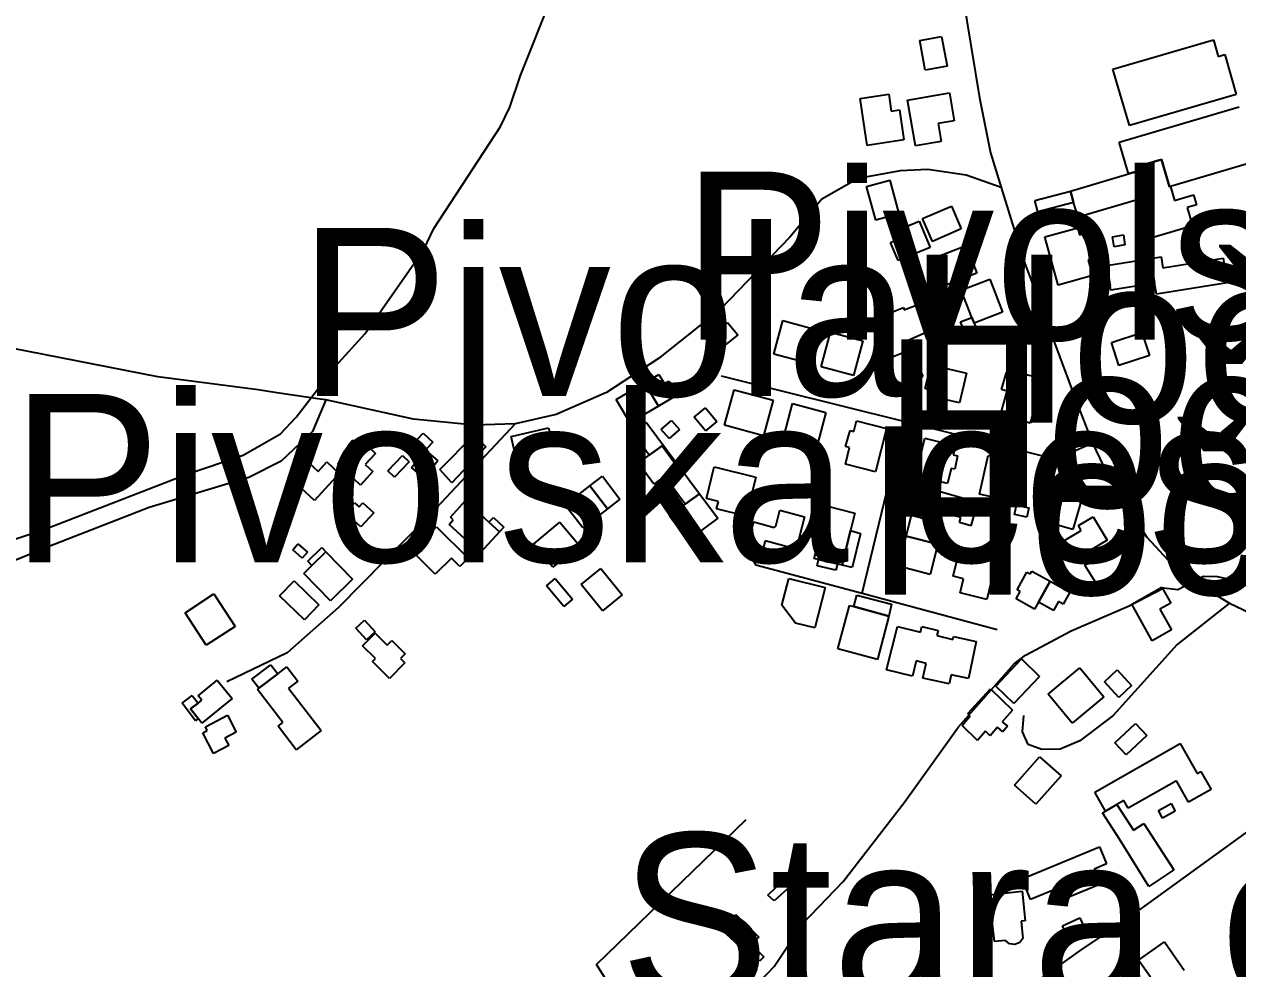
# Model space of a CAD drawing. Extents: x -8864 to 13231, y -7697 to 8949.
# Drawn here: x -3701.6 to -3254, y 2260.3 to 2608.8 of the extents above; entities that cross this region are included whole.
import ezdxf

# ---------------------------------------------------------------- set-up
doc = ezdxf.new("R2010")
doc.units = 0
for name, color, linetype in [('OSM_BUILDING_BARN', 9, 'CONTINUOUS'), ('OSM_BUILDING_FARM_AUXILIARY', 9, 'CONTINUOUS'), ('OSM_BUILDING_GARAGE', 9, 'CONTINUOUS'), ('OSM_BUILDING_HOUSE', 9, 'CONTINUOUS'), ('OSM_BUILDING_YES', 9, 'CONTINUOUS'), ('OSM_HIGHWAY_RESIDENTIAL', 8, 'CONTINUOUS'), ('OSM_HIGHWAY_SERVICE', 8, 'CONTINUOUS'), ('OSM_HIGHWAY_TERTIARY', 8, 'CONTINUOUS'), ('OSM_HIGHWAY_UNCLASSIFIED', 8, 'CONTINUOUS'), ('OSM_LABELS', 8, 'CONTINUOUS'), ('OSM_WATERWAY_STREAM', 4, 'CONTINUOUS')]:
    doc.layers.add(name, color=color, linetype=linetype)

msp = doc.modelspace()

# ---------------------------------------------------------------- linework, layer by layer
at = {"layer": 'OSM_BUILDING_BARN'}
for p, q in [((-3333.530229, 2293.539915), (-3305.000363, 2305.293219)), ((-3305.000363, 2305.293219), (-3302.396994, 2298.977347)), ((-3302.396994, 2298.977347), (-3306.914605, 2297.120392)), ((-3306.914605, 2297.120392), (-3304.609858, 2291.527287)), ((-3330.375557, 2285.900824), (-3333.530229, 2293.539915)), ((-3318.683366, 2290.715564), (-3330.375557, 2285.900824)), ((-3316.92992, 2286.445679), (-3318.683366, 2290.715564)), ((-3304.609858, 2291.527287), (-3316.92992, 2286.445679))]:
    msp.add_line(p, q, dxfattribs=at)
at = {"layer": 'OSM_BUILDING_FARM_AUXILIARY'}
for p, q in [((-3297.695615, 2565.266958), (-3253.445993, 2578.276764)), ((-3294.242322, 2553.524773), (-3297.695615, 2565.266958)), ((-3282.128998, 2558.839891), (-3288.836502, 2556.860621)), ((-3288.836502, 2556.860621), (-3282.128998, 2558.839891)), ((-3288.836502, 2556.860621), (-3288.36177, 2555.259414)), ((-3288.36177, 2555.259414), (-3288.836502, 2556.860621)), ((-3279.158094, 2548.765631), (-3282.128998, 2558.839891)), ((-3282.128998, 2558.839891), (-3279.158094, 2548.765631)), ((-3247.496528, 2558.083765), (-3278.782902, 2548.876826)), ((-3315.674178, 2547.197782), (-3294.242322, 2553.524773)), ((-3288.36177, 2555.259414), (-3294.242322, 2553.524773)), ((-3294.242322, 2553.524773), (-3288.36177, 2555.259414)), ((-3314.563917, 2543.016853), (-3315.674178, 2547.197782)), ((-3278.782902, 2548.876826), (-3279.158094, 2548.765631)), ((-3279.158094, 2548.765631), (-3278.782902, 2548.876826)), ((-3278.782902, 2548.876826), (-3277.27448, 2543.772978)), ((-3312.894698, 2537.568301), (-3314.563917, 2543.016853)), ((-3289.380147, 2544.495745), (-3312.894698, 2537.568301)), ((-3285.138186, 2530.129361), (-3289.380147, 2544.495745)), ((-3277.27448, 2543.772978), (-3270.260696, 2545.841204)), ((-3270.260696, 2545.841204), (-3269.173407, 2542.160652)), ((-3269.173407, 2542.160652), (-3272.680298, 2541.126539)), ((-3272.680298, 2541.126539), (-3270.689487, 2534.388127)), ((-3270.689487, 2534.388127), (-3285.138186, 2530.129361)), ((-3306.70021, 2325.475098), (-3275.184127, 2343.377482)), ((-3275.184127, 2343.377482), (-3268.943698, 2332.324706)), ((-3268.943698, 2332.324706), (-3267.557786, 2333.11419)), ((-3267.557786, 2333.11419), (-3263.790558, 2326.442494)), ((-3276.562382, 2329.667147), (-3294.410776, 2319.537289)), ((-3272.083055, 2321.738949), (-3276.562382, 2329.667147)), ((-3302.749214, 2318.492057), (-3306.70021, 2325.475098)), ((-3266.233131, 2325.063677), (-3272.083055, 2321.738949)), ((-3263.790558, 2326.442494), (-3266.233131, 2325.063677)), ((-3298.59148, 2320.882748), (-3302.749214, 2318.492057)), ((-3296.003425, 2322.36164), (-3298.59148, 2320.882748)), ((-3294.410776, 2319.537289), (-3296.003425, 2322.36164))]:
    msp.add_line(p, q, dxfattribs=at)
at = {"layer": 'OSM_BUILDING_GARAGE'}
for p, q in [((-3299.311235, 2343.688827), (-3291.64661, 2350.849781)), ((-3291.64661, 2350.849781), (-3287.50419, 2346.413103)), ((-3287.50419, 2346.413103), (-3295.168815, 2339.25215)), ((-3295.168815, 2339.25215), (-3299.311235, 2343.688827))]:
    msp.add_line(p, q, dxfattribs=at)
at = {"layer": 'OSM_BUILDING_HOUSE'}
for p, q in [((-3371.294398, 2602.750767), (-3363.239267, 2604.263018)), ((-3369.24233, 2591.775828), (-3371.294398, 2602.750767)), ((-3363.239267, 2604.263018), (-3361.187199, 2593.27696)), ((-3361.187199, 2593.27696), (-3369.24233, 2591.775828)), ((-3393.269898, 2581.323505), (-3382.718595, 2582.935832)), ((-3382.718595, 2582.935832), (-3381.769131, 2576.697796)), ((-3375.766068, 2580.800889), (-3360.360247, 2583.469567)), ((-3360.360247, 2583.469567), (-3358.568516, 2573.139558)), ((-3390.635901, 2564.010455), (-3393.269898, 2581.323505)), ((-3372.833449, 2563.91038), (-3375.766068, 2580.800889)), ((-3381.769131, 2576.697796), (-3378.782913, 2577.142576)), ((-3378.782913, 2577.142576), (-3377.09838, 2566.067561)), ((-3358.568516, 2573.139558), (-3364.456725, 2572.116565)), ((-3364.456725, 2572.116565), (-3363.323494, 2565.556065)), ((-3377.09838, 2566.067561), (-3390.635901, 2564.010455)), ((-3363.323494, 2565.556065), (-3372.833449, 2563.91038)), ((-3390.926866, 2548.854587), (-3382.335747, 2551.18968)), ((-3387.534829, 2536.434113), (-3390.926866, 2548.854587)), ((-3382.335747, 2551.18968), (-3378.951367, 2538.769207)), ((-3378.951367, 2538.769207), (-3387.534829, 2536.434113)), ((-3300.597606, 2491.400168), (-3289.303577, 2495.091839)), ((-3289.303577, 2495.091839), (-3286.49347, 2486.518711)), ((-3297.795156, 2482.827039), (-3300.597606, 2491.400168)), ((-3286.49347, 2486.518711), (-3297.795156, 2482.827039)), ((-3544.426117, 2426.962708), (-3538.890129, 2433.022831)), ((-3538.890129, 2433.022831), (-3530.191812, 2425.050155)), ((-3543.33117, 2425.973073), (-3544.426117, 2426.962708)), ((-3558.560881, 2414.353203), (-3549.525658, 2423.393351)), ((-3549.525658, 2423.393351), (-3537.917694, 2411.79572)), ((-3544.870221, 2424.271791), (-3543.33117, 2425.973073)), ((-3533.468995, 2413.708273), (-3544.870221, 2424.271791)), ((-3530.191812, 2425.050155), (-3526.340357, 2421.503037)), ((-3526.340357, 2421.503037), (-3533.468995, 2413.708273)), ((-3550.038675, 2405.835672), (-3558.560881, 2414.353203)), ((-3544.027955, 2411.840198), (-3550.038675, 2405.835672)), ((-3540.949853, 2408.760098), (-3544.027955, 2411.840198)), ((-3537.917694, 2411.79572), (-3540.949853, 2408.760098)), ((-3293.101434, 2394.816255), (-3282.014143, 2401.076529)), ((-3282.014143, 2401.076529), (-3278.71399, 2395.227676)), ((-3285.498064, 2381.361669), (-3293.101434, 2394.816255)), ((-3278.71399, 2395.227676), (-3282.687956, 2392.981538)), ((-3282.687956, 2392.981538), (-3278.38474, 2385.375805)), ((-3278.38474, 2385.375805), (-3285.498064, 2381.361669)), ((-3336.325022, 2328.099299), (-3327.052433, 2338.496024)), ((-3327.052433, 2338.496024), (-3319.158098, 2331.457385)), ((-3328.430687, 2321.06066), (-3336.325022, 2328.099299)), ((-3319.158098, 2331.457385), (-3328.430687, 2321.06066)), ((-3302.749214, 2318.492057), (-3298.59148, 2320.882748)), ((-3298.59148, 2320.882748), (-3292.366365, 2311.486777)), ((-3303.882446, 2317.836007), (-3302.749214, 2318.492057)), ((-3297.634359, 2308.106451), (-3303.882446, 2317.836007)), ((-3292.366365, 2311.486777), (-3288.591479, 2313.921946)), ((-3288.591479, 2313.921946), (-3277.511846, 2296.786807)), ((-3286.723179, 2290.726684), (-3297.634359, 2308.106451)), ((-3277.511846, 2296.786807), (-3286.723179, 2290.726684)), ((-3346.654273, 2287.490911), (-3333.507258, 2288.891968)), ((-3345.513384, 2276.805079), (-3346.654273, 2287.490911)), ((-3333.507258, 2288.891968), (-3332.351055, 2278.061582)), ((-3344.410781, 2276.916274), (-3345.513384, 2276.805079)), ((-3343.713997, 2270.344654), (-3344.410781, 2276.916274)), ((-3332.351055, 2278.061582), (-3333.890106, 2277.894789)), ((-3333.890106, 2277.894789), (-3333.262235, 2271.467723)), ((-3339.671117, 2270.767194), (-3343.713997, 2270.344654)), ((-3339.648146, 2270.711597), (-3339.671117, 2270.767194)), ((-3338.109096, 2269.532931), (-3339.648146, 2270.711597)), ((-3336.17954, 2269.277182), (-3338.109096, 2269.532931)), ((-3334.380152, 2270.011069), (-3336.17954, 2269.277182)), ((-3333.262235, 2271.467723), (-3334.380152, 2270.011069)), ((-3290.566977, 2263.517285), (-3281.003423, 2270.2001)), ((-3281.003423, 2270.2001), (-3273.752274, 2259.825614)), ((-3286.202505, 2257.26813), (-3290.566977, 2263.517285))]:
    msp.add_line(p, q, dxfattribs=at)
at = {"layer": 'OSM_BUILDING_YES'}
for p, q in [((-3299.992706, 2592.242847), (-3262.917663, 2603.017635)), ((-3262.917663, 2603.017635), (-3261.13359, 2596.879675)), ((-3261.13359, 2596.879675), (-3258.775243, 2597.569084)), ((-3258.775243, 2597.569084), (-3254.510312, 2582.891354)), ((-3293.936043, 2571.427157), (-3299.992706, 2592.242847)), ((-3254.510312, 2582.891354), (-3293.936043, 2571.427157)), ((-3328.805879, 2543.717381), (-3315.674178, 2547.197782)), ((-3315.674178, 2547.197782), (-3314.563917, 2543.016853)), ((-3327.695618, 2539.536452), (-3328.805879, 2543.717381)), ((-3314.563917, 2543.016853), (-3327.695618, 2539.536452)), ((-3370.230079, 2537.067924), (-3359.609864, 2541.649155)), ((-3359.609864, 2541.649155), (-3356.003432, 2533.253938)), ((-3380.13054, 2532.597888), (-3371.478165, 2536.089409)), ((-3371.478165, 2536.089409), (-3367.488885, 2526.41545)), ((-3366.593019, 2528.672707), (-3370.230079, 2537.067924)), ((-3325.076935, 2530.340631), (-3313.017209, 2533.676479)), ((-3313.017209, 2533.676479), (-3312.297454, 2531.063398)), ((-3382.021811, 2528.305764), (-3378.928396, 2529.562267)), ((-3378.928396, 2529.562267), (-3380.13054, 2532.597888)), ((-3356.003432, 2533.253938), (-3366.593019, 2528.672707)), ((-3320.161161, 2512.571682), (-3325.076935, 2530.340631)), ((-3312.297454, 2531.063398), (-3309.916137, 2531.719448)), ((-3309.916137, 2531.719448), (-3307.28214, 2522.234521)), ((-3300.130531, 2530.36287), (-3296.14125, 2531.01892)), ((-3299.556258, 2526.704557), (-3300.130531, 2530.36287)), ((-3296.14125, 2531.01892), (-3295.566978, 2527.349488)), ((-3379.280616, 2521.60071), (-3382.021811, 2528.305764)), ((-3367.488885, 2526.41545), (-3379.280616, 2521.60071)), ((-3365.965148, 2522.590345), (-3354.165759, 2527.127098)), ((-3354.165759, 2527.127098), (-3350.260705, 2516.941643)), ((-3295.566978, 2527.349488), (-3299.556258, 2526.704557)), ((-3362.083065, 2512.382651), (-3365.965148, 2522.590345)), ((-3307.28214, 2522.234521), (-3309.165754, 2521.711905)), ((-3309.165754, 2521.711905), (-3307.596076, 2516.052083)), ((-3302.213227, 2519.799352), (-3286.118278, 2522.390194)), ((-3286.118278, 2522.390194), (-3282.27448, 2523.012886)), ((-3286.118278, 2522.390194), (-3284.640483, 2513.216613)), ((-3284.640483, 2513.216613), (-3286.118278, 2522.390194)), ((-3282.27448, 2523.012886), (-3281.600667, 2518.854195)), ((-3281.600667, 2518.854195), (-3259.357173, 2522.434672)), ((-3259.357173, 2522.434672), (-3257.902349, 2513.416763)), ((-3350.260705, 2516.941643), (-3362.083065, 2512.382651)), ((-3307.596076, 2516.052083), (-3320.161161, 2512.571682)), ((-3307.726244, 2518.909793), (-3302.213227, 2519.799352)), ((-3306.516443, 2511.393016), (-3307.726244, 2518.909793)), ((-3301.003426, 2512.282575), (-3302.213227, 2519.799352)), ((-3302.213227, 2519.799352), (-3301.003426, 2512.282575)), ((-3355.949833, 2510.681368), (-3345.452129, 2514.773342)), ((-3345.452129, 2514.773342), (-3340.727779, 2502.497422)), ((-3301.003426, 2512.282575), (-3306.516443, 2511.393016)), ((-3300.735432, 2510.625771), (-3301.003426, 2512.282575)), ((-3284.640483, 2513.216613), (-3300.735432, 2510.625771)), ((-3283.989641, 2509.213595), (-3284.640483, 2513.216613)), ((-3257.902349, 2513.416763), (-3283.989641, 2509.213595)), ((-3352.052436, 2500.595988), (-3355.949833, 2510.681368)), ((-3383.974338, 2501.574504), (-3377.328089, 2504.27654)), ((-3377.328089, 2504.27654), (-3377.029468, 2503.364742)), ((-3377.029468, 2503.364742), (-3372.642025, 2505.15498)), ((-3372.642025, 2505.15498), (-3368.622116, 2495.147437)), ((-3340.727779, 2502.497422), (-3351.240797, 2498.449926)), ((-3446.623656, 2495.147437), (-3442.197928, 2498.794631)), ((-3442.197928, 2498.794631), (-3438.407729, 2494.20228)), ((-3425.046318, 2487.096924), (-3421.730851, 2499.439561)), ((-3421.730851, 2499.439561), (-3410.597618, 2496.448418)), ((-3387.014155, 2498.572241), (-3383.377095, 2500.062253)), ((-3381.638963, 2485.829302), (-3387.014155, 2498.572241)), ((-3383.377095, 2500.062253), (-3383.974338, 2501.574504)), ((-3356.263769, 2498.961423), (-3352.052436, 2500.595988)), ((-3354.686433, 2494.86945), (-3356.263769, 2498.961423)), ((-3351.240797, 2498.449926), (-3352.052436, 2500.595988)), ((-3352.052436, 2500.595988), (-3351.240797, 2498.449926)), ((-3351.240797, 2498.449926), (-3350.482757, 2496.492896)), ((-3442.833456, 2490.566206), (-3446.623656, 2495.147437)), ((-3438.407729, 2494.20228), (-3442.833456, 2490.566206)), ((-3410.597618, 2496.448418), (-3413.890115, 2484.094661)), ((-3407.649685, 2482.337781), (-3404.257648, 2495.180795)), ((-3404.257648, 2495.180795), (-3392.274492, 2492.01174)), ((-3368.622116, 2495.147437), (-3375.574644, 2492.156293)), ((-3350.482757, 2496.492896), (-3354.686433, 2494.86945)), ((-3392.274492, 2492.01174), (-3395.658872, 2479.190965)), ((-3374.380156, 2488.820446), (-3381.638963, 2485.829302)), ((-3375.574644, 2492.156293), (-3374.380156, 2488.820446)), ((-3413.890115, 2484.094661), (-3425.046318, 2487.096924)), ((-3395.658872, 2479.190965), (-3407.649685, 2482.337781)), ((-3377.534828, 2479.057531), (-3371.347997, 2481.726209)), ((-3371.347997, 2481.726209), (-3370.084597, 2478.768424)), ((-3369.21936, 2474.342866), (-3367.251519, 2482.37114)), ((-3367.251519, 2482.37114), (-3365.122881, 2481.848524)), ((-3365.122881, 2481.848524), (-3364.946771, 2482.604649)), ((-3364.946771, 2482.604649), (-3354.081532, 2480.036046)), ((-3354.081532, 2480.036046), (-3356.654274, 2469.049988)), ((-3341.064686, 2473.998162), (-3339.326554, 2480.302914)), ((-3339.326554, 2480.302914), (-3336.011086, 2479.391116)), ((-3336.011086, 2479.391116), (-3335.758406, 2480.447468)), ((-3335.758406, 2480.447468), (-3329.495006, 2478.968575)), ((-3483.269908, 2470.284251), (-3472.75689, 2476.477809)), ((-3472.75689, 2476.477809), (-3467.542494, 2479.546789)), ((-3467.68032, 2467.882441), (-3472.75689, 2476.477809)), ((-3472.75689, 2476.477809), (-3467.68032, 2467.882441)), ((-3467.542494, 2479.546789), (-3465.490427, 2476.066388)), ((-3465.490427, 2476.066388), (-3463.805894, 2477.056022)), ((-3465.490427, 2476.066388), (-3463.423045, 2472.563747)), ((-3463.423045, 2472.563747), (-3465.490427, 2476.066388)), ((-3463.805894, 2477.056022), (-3461.738512, 2473.564502)), ((-3376.294399, 2476.099746), (-3377.534828, 2479.057531)), ((-3370.084597, 2478.768424), (-3376.294399, 2476.099746)), ((-3329.495006, 2478.968575), (-3329.923796, 2477.267293)), ((-3329.923796, 2477.267293), (-3327.787502, 2476.711318)), ((-3327.787502, 2476.711318), (-3328.721652, 2473.041886)), ((-3462.473581, 2470.951421), (-3467.68032, 2467.882441)), ((-3461.738512, 2473.564502), (-3463.423045, 2472.563747)), ((-3463.423045, 2472.563747), (-3462.473581, 2470.951421)), ((-3443.300532, 2460.866041), (-3439.763012, 2473.920325)), ((-3439.763012, 2473.920325), (-3425.398539, 2470.028503)), ((-3366.960554, 2473.82025), (-3369.21936, 2474.342866)), ((-3367.465914, 2471.574112), (-3366.960554, 2473.82025)), ((-3356.654274, 2469.049988), (-3367.465914, 2471.574112)), ((-3341.439877, 2464.62443), (-3339.012618, 2473.431068)), ((-3339.012618, 2473.431068), (-3341.064686, 2473.998162)), ((-3327.504194, 2472.697181), (-3330.574639, 2461.599928)), ((-3328.721652, 2473.041886), (-3327.504194, 2472.697181)), ((-3479.372511, 2463.668153), (-3483.269908, 2470.284251)), ((-3467.68032, 2467.882441), (-3476.210183, 2462.85643)), ((-3454.464392, 2463.757109), (-3450.27603, 2467.259749)), ((-3450.27603, 2467.259749), (-3446.110639, 2462.20038)), ((-3425.398539, 2470.028503), (-3428.913087, 2456.974219)), ((-3421.914618, 2454.739201), (-3418.17036, 2468.827598)), ((-3418.17036, 2468.827598), (-3405.926867, 2465.580706)), ((-3477.381699, 2464.846819), (-3479.372511, 2463.668153)), ((-3476.210183, 2462.85643), (-3477.381699, 2464.846819)), ((-3477.266845, 2458.219602), (-3472.213245, 2461.955751)), ((-3472.213245, 2461.955751), (-3452.557807, 2435.502478)), ((-3466.661943, 2459.309312), (-3462.833459, 2462.622921)), ((-3462.833459, 2462.622921), (-3459.931468, 2459.275954)), ((-3450.268373, 2458.731098), (-3454.464392, 2463.757109)), ((-3446.110639, 2462.20038), (-3450.268373, 2458.731098)), ((-3405.926867, 2465.580706), (-3409.63284, 2451.45895)), ((-3395.597617, 2458.519828), (-3394.556269, 2462.467248)), ((-3394.556269, 2462.467248), (-3383.507263, 2459.687375)), ((-3330.574639, 2461.599928), (-3341.439877, 2464.62443)), ((-3558.851846, 2453.260308), (-3554.403147, 2457.952734)), ((-3554.403147, 2457.952734), (-3550.880942, 2454.583528)), ((-3522.006513, 2456.707351), (-3508.208655, 2459.909765)), ((-3508.208655, 2459.909765), (-3506.684918, 2453.560534)), ((-3471.041729, 2449.735429), (-3477.266845, 2458.219602)), ((-3463.752295, 2455.951225), (-3466.661943, 2459.309312)), ((-3459.931468, 2459.275954), (-3463.752295, 2455.951225)), ((-3428.913087, 2456.974219), (-3443.300532, 2460.866041)), ((-3398.652747, 2453.00456), (-3396.983528, 2458.897891)), ((-3396.983528, 2458.897891), (-3395.597617, 2458.519828)), ((-3383.507263, 2459.687375), (-3387.5578, 2443.697544)), ((-3582.121374, 2453.415981), (-3580.605294, 2455.228458)), ((-3581.868694, 2451.080888), (-3582.121374, 2453.415981)), ((-3580.605294, 2455.228458), (-3577.343425, 2455.439729)), ((-3577.343425, 2455.439729), (-3572.014175, 2450.391479)), ((-3555.32964, 2449.902221), (-3558.851846, 2453.260308)), ((-3550.880942, 2454.583528), (-3555.32964, 2449.902221)), ((-3548.369456, 2444.45367), (-3535.827341, 2457.141011)), ((-3535.827341, 2457.141011), (-3531.302073, 2452.893365)), ((-3520.528718, 2450.258045), (-3522.006513, 2456.707351)), ((-3506.684918, 2453.560534), (-3520.528718, 2450.258045)), ((-3466.233153, 2453.182472), (-3471.041729, 2449.735429)), ((-3471.041729, 2449.735429), (-3466.233153, 2453.182472)), ((-3460.597624, 2445.465544), (-3466.233153, 2453.182472)), ((-3466.233153, 2453.182472), (-3460.597624, 2445.465544)), ((-3409.63284, 2451.45895), (-3421.914618, 2454.739201)), ((-3397.174952, 2452.615378), (-3398.652747, 2453.00456)), ((-3372.772193, 2442.352086), (-3369.341871, 2456.040181)), ((-3369.341871, 2456.040181), (-3358.101441, 2453.22695)), ((-3358.101441, 2453.22695), (-3358.936051, 2449.902221)), ((-3585.972829, 2446.699807), (-3581.868694, 2451.080888)), ((-3572.014175, 2450.391479), (-3575.812032, 2446.377342)), ((-3567.488907, 2444.00889), (-3562.129029, 2449.724309)), ((-3562.129029, 2449.724309), (-3559.632857, 2447.366977)), ((-3558.752305, 2445.198676), (-3553.514939, 2451.45895)), ((-3553.514939, 2451.45895), (-3549.004984, 2447.678323)), ((-3531.302073, 2452.893365), (-3543.851844, 2439.605571)), ((-3474.985068, 2446.799883), (-3471.041729, 2449.735429)), ((-3398.691032, 2446.521896), (-3397.174952, 2452.615378)), ((-3358.936051, 2449.902221), (-3357.343401, 2449.590876)), ((-3357.343401, 2449.590876), (-3358.338807, 2444.598223)), ((-3349.28827, 2435.402403), (-3346.041715, 2449.690951)), ((-3346.041715, 2449.690951), (-3333.453659, 2446.788763)), ((-3602.81816, 2440.695281), (-3596.861038, 2447.200185)), ((-3596.861038, 2447.200185), (-3593.162723, 2443.819859)), ((-3593.162723, 2443.819859), (-3590.000395, 2447.278021)), ((-3590.000395, 2447.278021), (-3585.383242, 2443.063733)), ((-3577.619076, 2438.771609), (-3585.972829, 2446.699807)), ((-3575.812032, 2446.377342), (-3572.978953, 2443.708664)), ((-3559.632857, 2447.366977), (-3564.985078, 2441.629319)), ((-3554.265322, 2441.418048), (-3558.752305, 2445.198676)), ((-3549.004984, 2447.678323), (-3554.265322, 2441.418048)), ((-3543.851844, 2439.605571), (-3548.369456, 2444.45367)), ((-3469.311254, 2439.105194), (-3474.985068, 2446.799883)), ((-3465.375572, 2442.018501), (-3460.597624, 2445.465544)), ((-3460.597624, 2445.465544), (-3465.375572, 2442.018501)), ((-3449.992722, 2433.823435), (-3447.113702, 2445.532261)), ((-3447.113702, 2445.532261), (-3431.738509, 2441.718275)), ((-3387.5578, 2443.697544), (-3398.691032, 2446.521896)), ((-3359.701747, 2444.909569), (-3361.095316, 2439.394301)), ((-3358.338807, 2444.598223), (-3359.701747, 2444.909569)), ((-3333.453659, 2446.788763), (-3336.700214, 2432.533574)), ((-3594.495035, 2433.100668), (-3602.81816, 2440.695281)), ((-3585.383242, 2443.063733), (-3594.495035, 2433.100668)), ((-3572.978953, 2443.708664), (-3577.619076, 2438.771609)), ((-3564.985078, 2441.629319), (-3567.488907, 2444.00889)), ((-3492.971287, 2438.482502), (-3488.338821, 2442.051859)), ((-3488.338821, 2442.051859), (-3481.906968, 2433.545448)), ((-3465.375572, 2442.018501), (-3469.311254, 2439.105194)), ((-3457.810487, 2431.74409), (-3465.375572, 2442.018501)), ((-3431.738509, 2441.718275), (-3435.329627, 2427.318532)), ((-3361.095316, 2439.394301), (-3372.772193, 2442.352086)), ((-3502.044795, 2431.354908), (-3492.971287, 2438.482502)), ((-3492.971287, 2438.482502), (-3486.44755, 2430.020568)), ((-3486.44755, 2430.020568), (-3492.971287, 2438.482502)), ((-3457.810487, 2431.74409), (-3452.557807, 2435.502478)), ((-3452.557807, 2435.502478), (-3457.810487, 2431.74409)), ((-3452.557807, 2435.502478), (-3445.812017, 2426.573526)), ((-3365.995776, 2429.54243), (-3364.06622, 2436.458755)), ((-3364.06622, 2436.458755), (-3349.931455, 2432.489096)), ((-3336.700214, 2432.533574), (-3349.28827, 2435.402403)), ((-3326.133597, 2425.517174), (-3322.749217, 2437.426151)), ((-3322.749217, 2437.426151), (-3311.409246, 2434.234856)), ((-3583.997331, 2427.529802), (-3579.75537, 2432.222228)), ((-3579.75537, 2432.222228), (-3578.086151, 2430.687738)), ((-3578.086151, 2430.687738), (-3576.70024, 2432.233347)), ((-3576.70024, 2432.233347), (-3572.665017, 2428.541676)), ((-3495.513401, 2422.948571), (-3502.044795, 2431.354908)), ((-3481.906968, 2433.545448), (-3486.44755, 2430.020568)), ((-3463.599156, 2427.340771), (-3457.810487, 2431.74409)), ((-3445.559337, 2432.711486), (-3449.992722, 2433.823435)), ((-3446.217837, 2429.998329), (-3445.559337, 2432.711486)), ((-3410.191799, 2411.717883), (-3405.291339, 2430.954606)), ((-3405.291339, 2430.954606), (-3395.18414, 2428.408242)), ((-3349.931455, 2432.489096), (-3352.404656, 2423.704697)), ((-3336.378621, 2427.907865), (-3335.628238, 2431.366027)), ((-3335.628238, 2431.366027), (-3331.011086, 2430.354153)), ((-3311.409246, 2434.234856), (-3314.747684, 2422.31476)), ((-3580.643579, 2424.483061), (-3583.997331, 2427.529802)), ((-3572.665017, 2428.541676), (-3577.412338, 2423.315514)), ((-3530.191812, 2425.050155), (-3528.553221, 2426.795916)), ((-3528.553221, 2426.795916), (-3524.74005, 2423.248797)), ((-3486.44755, 2430.020568), (-3495.513401, 2422.948571)), ((-3456.853366, 2418.300623), (-3463.599156, 2427.340771)), ((-3445.812017, 2426.573526), (-3456.853366, 2418.300623)), ((-3435.329627, 2427.318532), (-3446.217837, 2429.998329)), ((-3424.403133, 2423.615741), (-3422.902367, 2429.453474)), ((-3422.902367, 2429.453474), (-3413.744632, 2426.984947)), ((-3413.744632, 2426.984947), (-3416.868676, 2415.098209)), ((-3395.18414, 2428.408242), (-3396.861016, 2421.970056)), ((-3376.279085, 2419.924069), (-3374.318901, 2427.674355)), ((-3374.318901, 2427.674355), (-3362.62671, 2424.594256)), ((-3356.118286, 2426.773677), (-3365.995776, 2429.54243)), ((-3356.631303, 2424.905602), (-3356.118286, 2426.773677)), ((-3331.776783, 2426.873752), (-3336.378621, 2427.907865)), ((-3331.011086, 2430.354153), (-3331.776783, 2426.873752)), ((-3312.749216, 2423.793653), (-3307.297454, 2427.096142)), ((-3307.297454, 2427.096142), (-3302.144314, 2418.467416)), ((-3579.75537, 2425.417098), (-3580.643579, 2424.483061)), ((-3577.412338, 2423.315514), (-3579.75537, 2425.417098)), ((-3526.340357, 2421.503037), (-3530.191812, 2425.050155)), ((-3524.74005, 2423.248797), (-3526.340357, 2421.503037)), ((-3513.698702, 2416.955165), (-3503.997322, 2425.094633)), ((-3503.997322, 2425.094633), (-3496.891655, 2416.565982)), ((-3434.035599, 2419.557126), (-3432.435293, 2425.261426)), ((-3432.435293, 2425.261426), (-3424.923807, 2423.126483)), ((-3424.923807, 2423.126483), (-3424.403133, 2423.615741)), ((-3396.861016, 2421.970056), (-3399.946775, 2409.260476)), ((-3399.946775, 2409.260476), (-3396.861016, 2421.970056)), ((-3396.861016, 2421.970056), (-3393.116759, 2420.947062)), ((-3362.62671, 2424.594256), (-3364.648149, 2416.921806)), ((-3352.404656, 2423.704697), (-3356.631303, 2424.905602)), ((-3314.747684, 2422.31476), (-3326.133597, 2425.517174)), ((-3318.078466, 2418.211667), (-3311.692554, 2421.970056)), ((-3311.692554, 2421.970056), (-3312.749216, 2423.793653)), ((-3429.640499, 2412.89655), (-3434.035599, 2419.557126)), ((-3428.239274, 2418.133831), (-3429.640499, 2412.89655)), ((-3416.868676, 2415.098209), (-3428.239274, 2418.133831)), ((-3393.116759, 2420.947062), (-3396.248459, 2408.382036)), ((-3379.112163, 2408.815696), (-3376.279085, 2419.924069)), ((-3364.648149, 2416.921806), (-3376.279085, 2419.924069)), ((-3376.279085, 2419.924069), (-3364.648149, 2416.921806)), ((-3314.004958, 2411.35094), (-3318.078466, 2418.211667)), ((-3302.144314, 2418.467416), (-3314.004958, 2411.35094)), ((-3303.882446, 2414.85358), (-3297.220883, 2419.001151)), ((-3297.220883, 2419.001151), (-3293.116748, 2412.296097)), ((-3602.534852, 2414.898058), (-3600.643581, 2417.077479)), ((-3599.035618, 2411.840198), (-3602.534852, 2414.898058)), ((-3600.643581, 2417.077479), (-3597.144346, 2414.030738)), ((-3597.144346, 2414.030738), (-3599.035618, 2411.840198)), ((-3597.021835, 2410.639293), (-3591.868695, 2415.676423)), ((-3590.360272, 2414.108574), (-3595.498098, 2409.082564)), ((-3595.498098, 2409.082564), (-3590.360272, 2414.108574)), ((-3591.868695, 2415.676423), (-3590.360272, 2414.108574)), ((-3590.360272, 2414.108574), (-3580.567009, 2404.023195)), ((-3506.585378, 2408.459872), (-3513.698702, 2416.955165)), ((-3496.891655, 2416.565982), (-3506.585378, 2408.459872)), ((-3364.648149, 2416.921806), (-3367.481228, 2405.780074)), ((-3358.91308, 2405.179622), (-3356.600675, 2414.664549)), ((-3356.600675, 2414.664549), (-3338.798223, 2410.316827)), ((-3310.329613, 2409.204878), (-3303.162691, 2413.663795)), ((-3303.162691, 2413.663795), (-3303.882446, 2414.85358)), ((-3598.484316, 2406.158137), (-3595.498098, 2409.082564)), ((-3595.498098, 2409.082564), (-3597.021835, 2410.639293)), ((-3408.668062, 2411.36206), (-3410.191799, 2411.717883)), ((-3409.165765, 2409.026966), (-3408.668062, 2411.36206)), ((-3402.228552, 2407.325684), (-3409.165765, 2409.026966)), ((-3401.654279, 2409.660777), (-3408.668062, 2411.36206)), ((-3408.668062, 2411.36206), (-3401.654279, 2409.660777)), ((-3401.654279, 2409.660777), (-3402.228552, 2407.325684)), ((-3399.946775, 2409.260476), (-3401.654279, 2409.660777)), ((-3396.248459, 2408.382036), (-3399.946775, 2409.260476)), ((-3367.481228, 2405.780074), (-3379.112163, 2408.815696)), ((-3338.798223, 2410.316827), (-3340.735436, 2402.144)), ((-3304.227009, 2399.319649), (-3310.329613, 2409.204878)), ((-3293.116748, 2412.296097), (-3297.098372, 2409.82757)), ((-3297.098372, 2409.82757), (-3294.372491, 2405.424251)), ((-3588.691053, 2396.083877), (-3598.484316, 2406.158137)), ((-3580.567009, 2404.023195), (-3588.691053, 2396.083877)), ((-3508.966695, 2401.554667), (-3505.789053, 2404.245584)), ((-3505.789053, 2404.245584), (-3499.364856, 2396.617612)), ((-3496.1719, 2402.099522), (-3488.951379, 2408.037331)), ((-3488.951379, 2408.037331), (-3481.018759, 2398.285536)), ((-3422.090728, 2394.48267), (-3419.602213, 2404.312301)), ((-3419.602213, 2404.312301), (-3406.164233, 2400.954215)), ((-3355.099909, 2404.234465), (-3358.91308, 2405.179622)), ((-3356.38628, 2398.952706), (-3355.099909, 2404.234465)), ((-3335.398529, 2400.142492), (-3331.746155, 2406.647395)), ((-3331.746155, 2406.647395), (-3330.505726, 2405.957986)), ((-3330.505726, 2405.957986), (-3329.893168, 2407.036577)), ((-3329.893168, 2407.036577), (-3323.147379, 2403.267069)), ((-3294.372491, 2405.424251), (-3304.227009, 2399.319649)), ((-3607.397027, 2397.907474), (-3602.06012, 2403.400503)), ((-3602.06012, 2403.400503), (-3592.94067, 2394.549387)), ((-3502.542498, 2393.926695), (-3508.966695, 2401.554667)), ((-3488.269909, 2392.336608), (-3496.1719, 2402.099522)), ((-3406.164233, 2400.954215), (-3409.992718, 2386.065214)), ((-3344.916141, 2403.155874), (-3346.539418, 2396.550895)), ((-3340.735436, 2402.144), (-3344.916141, 2403.155874)), ((-3335.712465, 2396.739927), (-3334.188728, 2399.464203)), ((-3334.188728, 2399.464203), (-3335.398529, 2400.142492)), ((-3327.481223, 2395.527902), (-3323.147379, 2403.267069)), ((-3323.147379, 2403.267069), (-3327.481223, 2395.527902)), ((-3323.147379, 2403.267069), (-3315.89623, 2399.208454)), ((-3642.305148, 2391.602721), (-3631.623676, 2398.585763)), ((-3631.623676, 2398.585763), (-3623.828882, 2386.610069)), ((-3598.254607, 2389.056357), (-3607.397027, 2397.907474)), ((-3499.364856, 2396.617612), (-3502.542498, 2393.926695)), ((-3481.018759, 2398.285536), (-3488.269909, 2392.336608)), ((-3395.643558, 2393.971173), (-3394.495013, 2398.140983)), ((-3394.495013, 2398.140983), (-3381.638963, 2394.860733)), ((-3381.638963, 2394.860733), (-3382.741566, 2390.390697)), ((-3346.539418, 2396.550895), (-3356.38628, 2398.952706)), ((-3328.92839, 2392.94818), (-3335.712465, 2396.739927)), ((-3327.481223, 2395.527902), (-3328.92839, 2392.94818)), ((-3321.998834, 2392.458922), (-3327.481223, 2395.527902)), ((-3320.145847, 2395.761412), (-3321.998834, 2392.458922)), ((-3318.377087, 2394.771777), (-3320.145847, 2395.761412)), ((-3315.89623, 2399.208454), (-3318.377087, 2394.771777)), ((-3634.49504, 2379.693745), (-3642.305148, 2391.602721)), ((-3592.94067, 2394.549387), (-3598.254607, 2389.056357)), ((-3417.052443, 2387.788735), (-3422.090728, 2394.48267)), ((-3401.508796, 2378.381644), (-3397.20558, 2394.393714)), ((-3397.20558, 2394.393714), (-3395.643558, 2393.971173)), ((-3395.643558, 2393.971173), (-3382.741566, 2390.390697)), ((-3382.741566, 2390.390697), (-3395.643558, 2393.971173)), ((-3382.741566, 2390.390697), (-3386.891643, 2374.378627)), ((-3623.828882, 2386.610069), (-3634.49504, 2379.693745)), ((-3579.242354, 2385.93178), (-3576.049398, 2388.878446)), ((-3575.36027, 2381.661895), (-3579.242354, 2385.93178)), ((-3576.049398, 2388.878446), (-3572.12903, 2384.641919)), ((-3409.992718, 2386.065214), (-3417.052443, 2387.788735)), ((-3383.553205, 2370.631358), (-3379.533296, 2386.59895)), ((-3379.533296, 2386.59895), (-3370.957491, 2384.508485)), ((-3370.957491, 2384.508485), (-3370.490416, 2386.632308)), ((-3370.490416, 2386.632308), (-3364.533295, 2385.06446)), ((-3576.799781, 2379.471355), (-3572.197942, 2384.119303)), ((-3572.12903, 2384.641919), (-3575.36027, 2381.661895)), ((-3572.197942, 2384.119303), (-3567.718616, 2379.660386)), ((-3567.718616, 2379.660386), (-3565.980484, 2381.417266)), ((-3565.980484, 2381.417266), (-3561.080024, 2376.524689)), ((-3364.533295, 2385.06446), (-3365.015684, 2383.29646)), ((-3365.015684, 2383.29646), (-3359.08919, 2381.77309)), ((-3359.08919, 2381.77309), (-3358.828853, 2382.851681)), ((-3358.828853, 2382.851681), (-3350.444472, 2381.072562)), ((-3572.060117, 2374.734451), (-3576.799781, 2379.471355)), ((-3386.891643, 2374.378627), (-3401.508796, 2378.381644)), ((-3350.444472, 2381.072562), (-3353.262237, 2367.373347)), ((-3617.603767, 2367.150957), (-3610.605297, 2372.454955)), ((-3610.605297, 2372.454955), (-3608.093812, 2369.130227)), ((-3573.147406, 2373.633621), (-3572.060117, 2374.734451)), ((-3566.929948, 2367.440064), (-3573.147406, 2373.633621)), ((-3561.179564, 2373.244439), (-3566.929948, 2367.440064)), ((-3561.080024, 2376.524689), (-3562.772214, 2374.834526)), ((-3562.772214, 2374.834526), (-3561.179564, 2373.244439)), ((-3372.619054, 2373.889369), (-3373.981994, 2368.262906)), ((-3368.905424, 2372.988691), (-3372.619054, 2373.889369)), ((-3370.138196, 2367.551259), (-3368.905424, 2372.988691)), ((-3343.254579, 2364.593474), (-3333.775252, 2374.612136)), ((-3333.775252, 2374.612136), (-3327.06009, 2368.196189)), ((-3608.093812, 2369.130227), (-3615.084624, 2363.815109)), ((-3615.084624, 2363.815109), (-3608.093812, 2369.130227)), ((-3608.093812, 2369.130227), (-3604.747716, 2371.698829)), ((-3604.747716, 2371.698829), (-3600.727808, 2366.439309)), ((-3373.981994, 2368.262906), (-3383.553205, 2370.631358)), ((-3359.655806, 2368.729925), (-3360.367904, 2365.394077)), ((-3353.262237, 2367.373347), (-3359.655806, 2368.729925)), ((-3327.06009, 2368.196189), (-3336.547074, 2358.155287)), ((-3323.897762, 2361.635689), (-3312.228542, 2371.376364)), ((-3312.228542, 2371.376364), (-3303.323487, 2360.612695)), ((-3303.170348, 2366.150203), (-3298.445998, 2370.575761)), ((-3298.445998, 2370.575761), (-3293.116748, 2364.826983)), ((-3637.435316, 2361.012997), (-3630.459817, 2366.772894)), ((-3630.459817, 2366.772894), (-3624.954457, 2360.07896)), ((-3615.084624, 2363.815109), (-3617.603767, 2367.150957)), ((-3615.628269, 2363.403688), (-3615.084624, 2363.815109)), ((-3600.727808, 2366.439309), (-3604.096874, 2363.837348)), ((-3604.096874, 2363.837348), (-3592.090747, 2348.181102)), ((-3360.367904, 2365.394077), (-3370.138196, 2367.551259)), ((-3353.514917, 2354.496974), (-3345.199449, 2363.5816)), ((-3345.199449, 2363.5816), (-3337.044777, 2355.697879)), ((-3336.547074, 2358.155287), (-3343.254579, 2364.593474)), ((-3297.802813, 2360.434783), (-3303.170348, 2366.150203)), ((-3293.116748, 2364.826983), (-3297.802813, 2360.434783)), ((-3643.415408, 2358.244243), (-3639.648179, 2361.15755)), ((-3639.648179, 2361.15755), (-3637.496571, 2358.355438)), ((-3637.496571, 2358.355438), (-3636.141288, 2359.422909)), ((-3636.141288, 2359.422909), (-3637.435316, 2361.012997)), ((-3624.954457, 2360.07896), (-3636.080032, 2350.883139)), ((-3606.240825, 2351.138887), (-3615.628269, 2363.403688)), ((-3315.000364, 2350.894259), (-3323.897762, 2361.635689)), ((-3303.323487, 2360.612695), (-3315.000364, 2350.894259)), ((-3638.499634, 2351.839415), (-3643.415408, 2358.244243)), ((-3640.268394, 2356.220496), (-3637.496571, 2358.355438)), ((-3637.496571, 2358.355438), (-3640.268394, 2356.220496)), ((-3637.496571, 2352.60666), (-3640.268394, 2356.220496)), ((-3640.268394, 2356.220496), (-3637.496571, 2352.60666)), ((-3337.044777, 2355.697879), (-3340.888575, 2351.372397)), ((-3637.496571, 2352.60666), (-3638.499634, 2351.839415)), ((-3636.080032, 2350.883139), (-3637.496571, 2352.60666)), ((-3634.808975, 2349.582158), (-3626.631333, 2353.840924)), ((-3626.631333, 2353.840924), (-3623.377121, 2347.558411)), ((-3607.940672, 2349.837907), (-3606.240825, 2351.138887)), ((-3355.597612, 2350.049177), (-3352.695621, 2353.663012)), ((-3349.977397, 2344.50055), (-3355.597612, 2350.049177)), ((-3352.695621, 2353.663012), (-3353.514917, 2354.496974)), ((-3340.888575, 2351.372397), (-3338.920734, 2349.849026)), ((-3635.68187, 2347.34714), (-3634.081563, 2348.181102)), ((-3631.761502, 2339.785885), (-3635.68187, 2347.34714)), ((-3634.081563, 2348.181102), (-3634.808975, 2349.582158)), ((-3623.377121, 2347.558411), (-3627.588454, 2345.37899)), ((-3601.256138, 2341.120225), (-3607.940672, 2349.837907)), ((-3592.090747, 2348.181102), (-3601.256138, 2341.120225)), ((-3346.983522, 2347.947593), (-3349.977397, 2344.50055)), ((-3345.352588, 2346.313028), (-3346.983522, 2347.947593)), ((-3342.580765, 2349.448725), (-3345.352588, 2346.313028)), ((-3340.582297, 2347.725203), (-3342.580765, 2349.448725)), ((-3338.920734, 2349.849026), (-3340.582297, 2347.725203)), ((-3626.194885, 2342.676954), (-3631.761502, 2339.785885)), ((-3627.588454, 2345.37899), (-3626.194885, 2342.676954)), ((-3283.254572, 2318.681088), (-3278.583821, 2321.249691)), ((-3278.583821, 2321.249691), (-3277.083055, 2318.503176)), ((-3281.753806, 2315.934574), (-3283.254572, 2318.681088)), ((-3277.083055, 2318.503176), (-3281.753806, 2315.934574)), ((-3427.274496, 2287.479792), (-3421.233148, 2293.22857)), ((-3421.233148, 2293.22857), (-3418.966685, 2290.80452)), ((-3425.008033, 2285.344849), (-3427.274496, 2287.479792)), ((-3418.966685, 2290.80452), (-3425.008033, 2285.344849)), ((-3441.179551, 2278.261733), (-3439.081542, 2280.396675)), ((-3439.081542, 2280.396675), (-3430.57465, 2272.012578)), ((-3318.629767, 2276.193507), (-3312.213228, 2279.073455)), ((-3312.213228, 2279.073455), (-3310.436811, 2275.114916)), ((-3444.403135, 2274.836929), (-3442.59609, 2276.949632)), ((-3435.949842, 2266.964328), (-3444.403135, 2274.836929)), ((-3442.59609, 2276.949632), (-3434.13514, 2269.077032)), ((-3432.665002, 2269.877635), (-3441.179551, 2278.261733)), ((-3316.853351, 2272.234968), (-3318.629767, 2276.193507)), ((-3310.436811, 2275.114916), (-3316.853351, 2272.234968)), ((-3430.57465, 2272.012578), (-3432.665002, 2269.877635)), ((-3434.13514, 2269.077032), (-3435.949842, 2266.964328)), ((-3433.982001, 2266.630743), (-3432.389351, 2268.265309)), ((-3430.390882, 2263.105864), (-3433.982001, 2266.630743)), ((-3432.389351, 2268.265309), (-3428.790576, 2264.740429)), ((-3428.790576, 2264.740429), (-3430.390882, 2263.105864))]:
    msp.add_line(p, q, dxfattribs=at)
at = {"layer": 'OSM_HIGHWAY_RESIDENTIAL'}
for p, q in [((-3377.09838, 2462.155902), (-3444.372507, 2478.879619)), ((-3590.398557, 2470.195295), (-3595.306674, 2458.542067)), ((-3392.5578, 2398.830391), (-3377.09838, 2462.155902)), ((-3321.011085, 2448.223178), (-3377.09838, 2462.155902)), ((-3595.306674, 2458.542067), (-3606.815098, 2447.633845)), ((-3307.580762, 2454.227704), (-3321.011085, 2448.223178)), ((-3606.815098, 2447.633845), (-3618.721684, 2441.495885)), ((-3618.721684, 2441.495885), (-3655.521076, 2430.498707)), ((-3655.521076, 2430.498707), (-3692.779885, 2415.96553)), ((-3692.779885, 2415.96553), (-3751.355696, 2391.969665)), ((-3435.743103, 2415.720901), (-3431.715538, 2409.327193)), ((-3431.715538, 2409.327193), (-3392.5578, 2398.830391)), ((-3392.5578, 2398.830391), (-3342.756876, 2385.464761)), ((-3490.467459, 2261.860481), (-3435.360255, 2315.389719)), ((-3249.877846, 2311.308865), (-3296.669581, 2277.372173)), ((-3296.669581, 2277.372173), (-3312.00649, 2267.164479)), ((-3312.00649, 2267.164479), (-3327.511851, 2256.078345)), ((-3475.092266, 2237.631106), (-3490.467459, 2261.860481))]:
    msp.add_line(p, q, dxfattribs=at)
at = {"layer": 'OSM_HIGHWAY_SERVICE'}
for p, q in [((-3520.544032, 2461.310821), (-3551.485842, 2428.24145)), ((-3551.485842, 2428.24145), (-3585.74312, 2393.570871)), ((-3256.968199, 2395.216556), (-3276.286731, 2379.982851)), ((-3585.74312, 2393.570871), (-3604.58692, 2376.880513)), ((-3276.286731, 2379.982851), (-3299.93145, 2353.740849)), ((-3604.58692, 2376.880513), (-3626.853385, 2366.172442)), ((-3333.415374, 2347.736323), (-3332.910014, 2353.729729)), ((-3299.93145, 2353.740849), (-3312.25917, 2344.355997)), ((-3331.294394, 2343.021658), (-3333.415374, 2347.736323)), ((-3326.279079, 2341.175822), (-3331.294394, 2343.021658)), ((-3319.525633, 2341.353734), (-3326.279079, 2341.175822)), ((-3312.25917, 2344.355997), (-3319.525633, 2341.353734))]:
    msp.add_line(p, q, dxfattribs=at)
at = {"layer": 'OSM_HIGHWAY_TERTIARY'}
for p, q in [((-3357.74922, 2633.940944), (-3349.272956, 2581.590373)), ((-3349.272956, 2581.590373), (-3345.176478, 2561.319538)), ((-3345.176478, 2561.319538), (-3341.294395, 2548.498763)), ((-3341.294395, 2548.498763), (-3332.963613, 2521.878697)), ((-3332.963613, 2521.878697), (-3312.749216, 2467.526617)), ((-3312.749216, 2467.526617), (-3307.580762, 2454.227704)), ((-3307.580762, 2454.227704), (-3300.750746, 2440.117068)), ((-3300.750746, 2440.117068), (-3287.511847, 2419.523767)), ((-3287.511847, 2419.523767), (-3276.807405, 2408.037331)), ((-3276.807405, 2408.037331), (-3266.906944, 2401.06541)), ((-3266.906944, 2401.06541), (-3256.968199, 2395.216556)), ((-3256.968199, 2395.216556), (-3246.883971, 2390.435175))]:
    msp.add_line(p, q, dxfattribs=at)
at = {"layer": 'OSM_HIGHWAY_UNCLASSIFIED'}
for p, q in [((-3393.959025, 2551.879089), (-3407.381691, 2544.1844)), ((-3378.461321, 2554.736798), (-3393.959025, 2551.879089)), ((-3368.292866, 2555.226056), (-3378.461321, 2554.736798)), ((-3354.127474, 2553.046635), (-3368.292866, 2555.226056)), ((-3341.294395, 2548.498763), (-3354.127474, 2553.046635)), ((-3407.381691, 2544.1844), (-3419.158109, 2530.273914)), ((-3419.158109, 2530.273914), (-3444.671129, 2503.720566)), ((-3444.671129, 2503.720566), (-3467.695634, 2485.451239)), ((-3652.32812, 2478.657229), (-3757.297503, 2499.228291)), ((-3467.695634, 2485.451239), (-3486.822742, 2472.863974)), ((-3615.352618, 2473.920325), (-3652.32812, 2478.657229)), ((-3608.377119, 2472.752779), (-3615.352618, 2473.920325)), ((-3592.427654, 2470.473283), (-3608.377119, 2472.752779)), ((-3486.822742, 2472.863974), (-3505.421518, 2464.857939)), ((-3590.398557, 2470.195295), (-3592.427654, 2470.473283)), ((-3558.078492, 2463.08994), (-3590.398557, 2470.195295)), ((-3535.536376, 2460.821563), (-3558.078492, 2463.08994)), ((-3505.421518, 2464.857939), (-3520.544032, 2461.310821)), ((-3520.544032, 2461.310821), (-3535.536376, 2460.821563))]:
    msp.add_line(p, q, dxfattribs=at)
at = {"layer": 'OSM_WATERWAY_STREAM'}
for p, q in [((-3518.591505, 2589.874395), (-3502.067766, 2631.049876)), ((-3522.465931, 2578.165569), (-3518.591505, 2589.874395)), ((-3525.980479, 2571.026855), (-3522.465931, 2578.165569)), ((-3550.513407, 2533.387372), (-3525.980479, 2571.026855)), ((-3554.158124, 2525.625966), (-3550.513407, 2533.387372)), ((-3575.835002, 2494.691538), (-3554.158124, 2525.625966)), ((-3586.838066, 2482.571291), (-3575.835002, 2494.691538)), ((-3601.294423, 2463.757109), (-3586.838066, 2482.571291)), ((-3607.044807, 2457.696986), (-3601.294423, 2463.757109)), ((-3620.835007, 2449.802146), (-3607.044807, 2457.696986)), ((-3642.213264, 2442.518878), (-3620.835007, 2449.802146)), ((-3692.978966, 2422.848496), (-3642.213264, 2442.518878)), ((-3770.712512, 2396.628732), (-3692.978966, 2422.848496)), ((-3276.095306, 2400.275926), (-3266.654264, 2405.168502)), ((-3266.654264, 2405.168502), (-3261.585351, 2404.99059)), ((-3261.585351, 2404.99059), (-3253.208627, 2403.222591)), ((-3294.02027, 2394.204683), (-3281.286731, 2400.798542)), ((-3281.286731, 2400.798542), (-3276.095306, 2400.275926)), ((-3315.367899, 2384.942145), (-3294.02027, 2394.204683)), ((-3332.236201, 2376.046551), (-3315.367899, 2384.942145)), ((-3356.952896, 2349.626636), (-3336.424563, 2372.799659)), ((-3336.424563, 2372.799659), (-3332.236201, 2376.046551)), ((-3376.883985, 2321.750068), (-3356.952896, 2349.626636)), ((-3399.533299, 2292.505803), (-3376.883985, 2321.750068)), ((-3414.510329, 2276.938513), (-3399.533299, 2292.505803)), ((-3424.946778, 2261.137714), (-3414.510329, 2276.938513)), ((-3430.375568, 2255.477892), (-3424.946778, 2261.137714))]:
    msp.add_line(p, q, dxfattribs=at)

# ---------------------------------------------------------------- texts
at = {"layer": 'OSM_LABELS'}
for s, p in [('Pivolska cesta', (-3458.951463, 2492.389504)), ('Pivola', (-3600.402386, 2471.613031)), ('Hočka cesta', (-3375.554426, 2461.772366)), ('Hočka cesta', (-3384.82809, 2430.493147)), ('Pivolska cesta', (-3706.559894, 2410.320482)), ('Hočka cesta', (-3390.883774, 2398.381114)), ('Stara cesta', (-3481.895869, 2248.352732))]:
    msp.add_text(s, height=62.042552, dxfattribs=at).set_placement(p)

doc.saveas('drawing.dxf')
